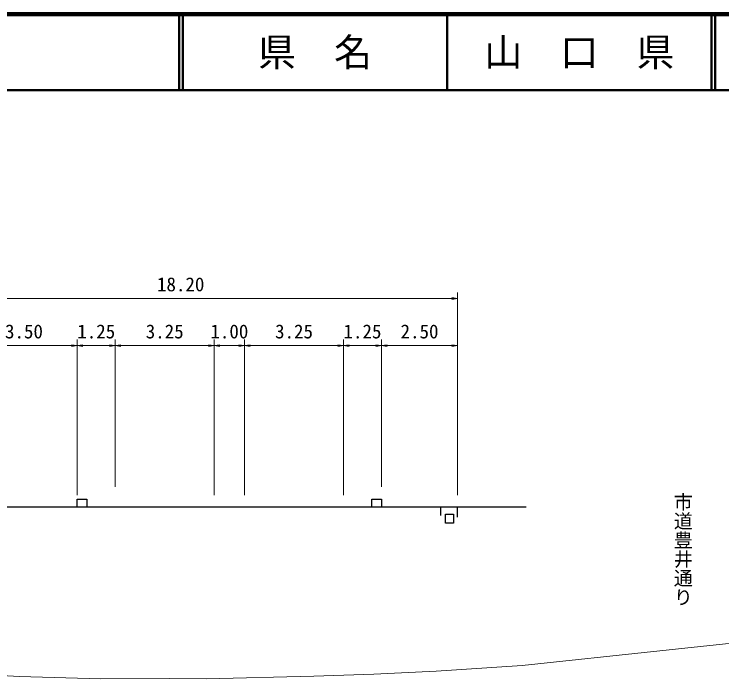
# Model space of a CAD drawing. Units: millimetres at full size, sheet at 1:1000, with parts at other scales. Extents: x 40000 to 680000, y 20000 to 380000.
# Drawn here: x 276076 to 369106, y 292650 to 380000 of the extents above; entities that cross this region are included whole.
import ezdxf
from ezdxf.enums import TextEntityAlignment as Align

# ---------------------------------------------------------------- set-up
doc = ezdxf.new("R2010")
doc.units = ezdxf.units.MM
doc.header["$LTSCALE"] = 1000
for name, color, linetype, lineweight in [('M-BGD', 7, 'Continuous', 25), ('M-STR-HTXT', 7, 'Continuous', 13), ('M-TTL', 2, 'Continuous', 140), ('M-TTL-LINE', 7, 'Continuous', 50)]:
    doc.layers.add(name, color=color, linetype=linetype, lineweight=lineweight)
doc.layers.add('M-BMK-HTXT', color=7, linetype='Continuous')
doc.layers.add('M-TTL-TXT', color=7, linetype='Continuous')
doc.styles.add('@ＭＳ ゴシック', font='')
doc.styles.add('ＭＳ ゴシック', font='')
doc.styles.get('@ＭＳ ゴシック').set_extended_font_data('@MS Gothic')
doc.styles.get('ＭＳ ゴシック').set_extended_font_data('MS Gothic')

# ---------------------------------------------------------------- blocks, each defined once
blk = doc.blocks.new('open_arrow')
at = {"color": 0, "linetype": 'Continuous', "lineweight": -2}
blk.add_lwpolyline([(7.5, 1.25), (0, 0), (7.5, -1.25)], dxfattribs=at)

msp = doc.modelspace()

# ---------------------------------------------------------------- linework, layer by layer
at = {"layer": 'M-BGD'}
for p, q in [((284366, 316281), (285617, 316281)), ((284366, 315191), (284366, 316281)), ((285617, 316281), (285617, 315191)), ((323115, 316281), (324366, 316281)), ((323115, 315191), (323115, 316281)), ((324366, 316281), (324366, 315191)), ((343367, 315191), (270366, 315191)), ((332150, 314112), (332150, 315191)), ((334366, 313886), (334366, 315191)), ((332771, 314275), (333811, 314275)), ((332771, 313094), (332771, 314275)), ((333811, 314275), (333811, 313094)), ((333811, 313094), (332771, 313094))]:
    msp.add_line(p, q, dxfattribs=at)
at = {"layer": 'M-STR-HTXT'}
for p, q in [((334366, 316791), (334366, 343429)), ((334366, 342629), (261566, 342629)), ((284366, 316791), (284366, 337238)), ((289366, 317881), (289366, 337238)), ((302366, 316791), (302366, 337238)), ((306366, 316791), (306366, 337238)), ((319366, 316791), (319366, 337238)), ((324366, 317881), (324366, 337238)), ((284366, 336438), (270366, 336438)), ((289366, 336438), (284366, 336438)), ((302366, 336438), (289366, 336438)), ((306366, 336438), (302366, 336438)), ((319366, 336438), (306366, 336438)), ((324366, 336438), (319366, 336438)), ((334366, 336438), (324366, 336438))]:
    msp.add_line(p, q, dxfattribs=at)
msp.add_lwpolyline([(562693, 319764), (543168, 317641), (523857, 315450), (504666, 313197), (488157, 311249), (466528, 308697), (445212, 306196), (428034, 304155), (402733, 301068), (379068, 298238), (342864, 294412), (331543, 293679), (323371, 293249), (315485, 293007), (301322, 292672), (296523, 292688), (287452, 292650), (276716, 292963), (265195, 293626), (258005, 294295)], dxfattribs=at)
at = {"layer": 'M-TTL'}
msp.add_line((680000, 380000), (40000, 380000), dxfattribs=at)
at = {"layer": 'M-TTL-LINE'}
for p, q in [((297750, 380000), (297750, 370000)), ((298250, 380000), (298250, 370000)), ((333000, 380000), (333000, 370000)), ((367750, 380000), (367750, 370000)), ((368250, 380000), (368250, 370000)), ((40000, 370000), (680000, 370000))]:
    msp.add_line(p, q, dxfattribs=at)

# ---------------------------------------------------------------- block references
at = {"layer": 'M-STR-HTXT', "xscale": 100, "yscale": 100, "rotation": 180}
for p in [(334366, 342629), (284366, 336438), (289366, 336438), (302366, 336438), (306366, 336438), (319366, 336438), (324366, 336438), (334366, 336438)]:
    msp.add_blockref('open_arrow', p, dxfattribs=at)
at = {"layer": 'M-STR-HTXT', "xscale": 100, "yscale": 100}
for p in [(284366, 336438), (289366, 336438), (302366, 336438), (306366, 336438), (319366, 336438), (324366, 336438)]:
    msp.add_blockref('open_arrow', p, dxfattribs=at)

# ---------------------------------------------------------------- texts
at = {"layer": 'M-BMK-HTXT', "style": '@ＭＳ ゴシック'}
msp.add_text('市道豊井通り', height=1833, rotation=270, dxfattribs=at).set_placement((362541, 317150), align=Align.BOTTOM_LEFT)
at = {"layer": 'M-STR-HTXT', "style": 'ＭＳ ゴシック'}
for s, p in [('18.20', (297966, 343029)), ('3.50', (277366, 336838)), ('1.25', (286866, 336838)), ('3.25', (295866, 336838)), ('1.00', (304366, 336838)), ('3.25', (312866, 336838)), ('1.25', (321866, 336838)), ('2.50', (329366, 336838))]:
    msp.add_text(s, height=1833, dxfattribs=at).set_placement(p, align=Align.BOTTOM_CENTER)
at = {"layer": 'M-TTL-TXT', "style": 'ＭＳ ゴシック'}
for s, p in [('県\u3000名', (315625, 375000)), ('山\u3000口\u3000県', (350375, 375000))]:
    msp.add_text(s, height=3666, dxfattribs=at).set_placement(p, align=Align.MIDDLE_CENTER)

doc.saveas('drawing.dxf')
